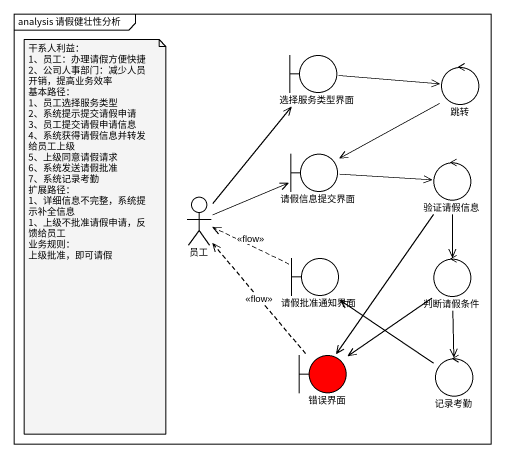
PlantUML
@startuml
mainframe analysis 请假健壮性分析
boundary 选择服务类型界面
control 跳转
boundary 请假信息提交界面
control 验证请假信息
actor 员工
boundary 请假批准通知界面
control 判断请假条件
boundary 错误界面 #FF0000
control 记录考勤
选择服务类型界面 -right-> 跳转
跳转 --> 请假信息提交界面
请假信息提交界面 -right-> 验证请假信息
验证请假信息 --> 判断请假条件
验证请假信息 --> 错误界面
员工 -up-> 选择服务类型界面
员工 -right-> 请假信息提交界面
请假批准通知界面 .left.> 员工 : <<flow>>
判断请假条件 --> 错误界面
判断请假条件 --> 记录考勤
错误界面 .up.> 员工 : <<flow>>
记录考勤 -up-> 请假批准通知界面
note as N1
  干系人利益：
  1、员工：办理请假方便快捷
  2、公司人事部门：减少人员开销，提高业务效率
  基本路径：
  1、员工选择服务类型
  2、系统提示提交请假申请
  3、员工提交请假申请信息
  4、系统获得请假信息并转发给员工上级
  5、上级同意请假请求
  6、系统发送请假批准
  7、系统记录考勤
  扩展路径：
  1、详细信息不完整，系统提示补全信息
  1、上级不批准请假申请，反馈给员工
  业务规则：
  上级批准，即可请假
end note
@enduml
